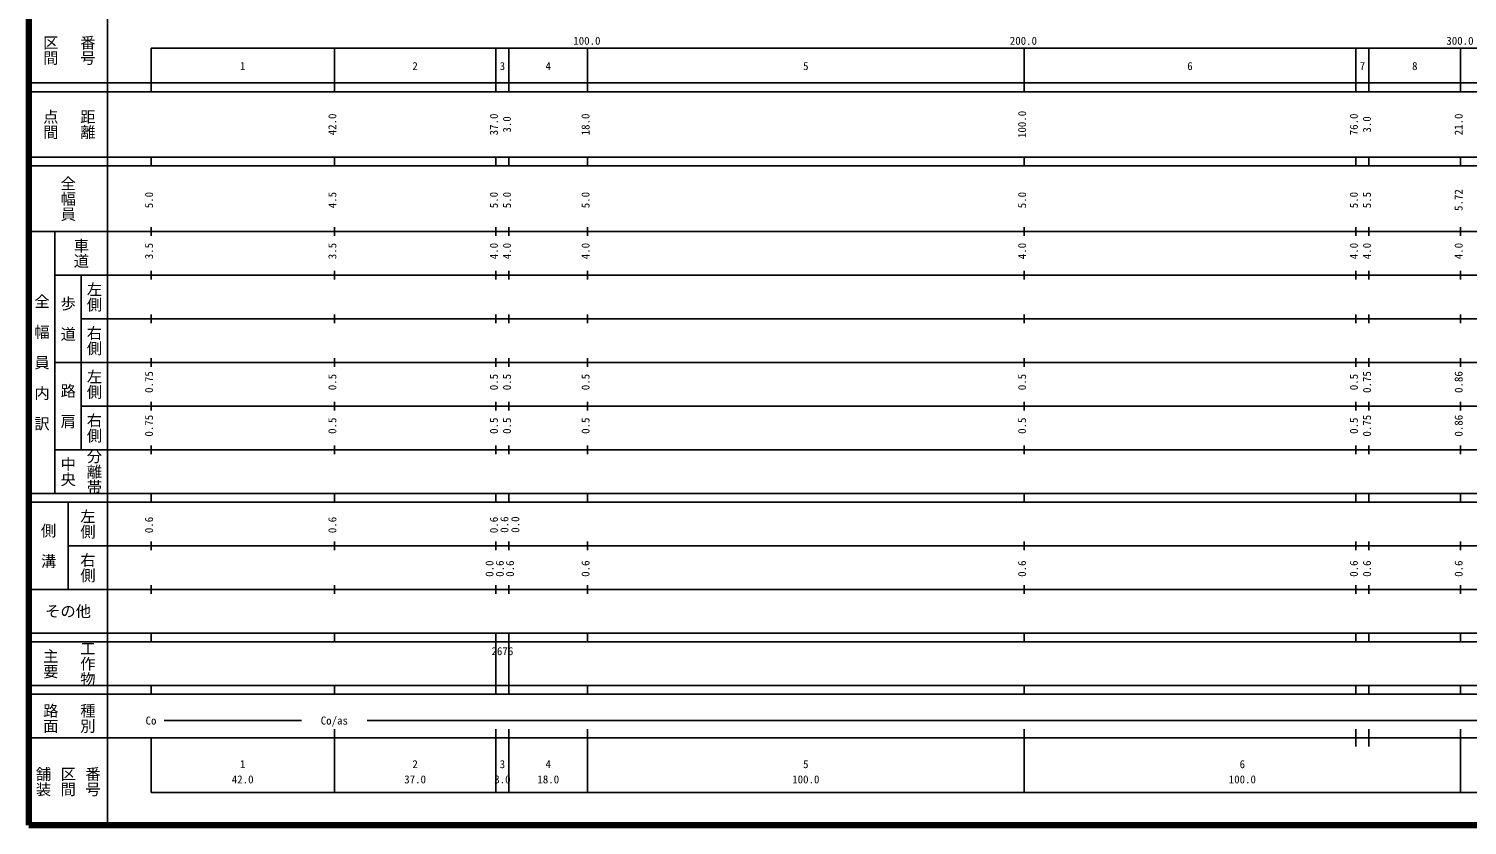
# Model space of a CAD drawing. Units: millimetres, scale not verified. Extents: x 40000 to 680000, y 20000 to 380000.
# Drawn here: x 40000 to 369513, y 20000 to 202409 of the extents above; entities that cross this region are included whole.
import ezdxf
from ezdxf.enums import TextEntityAlignment as Align

# ---------------------------------------------------------------- set-up
doc = ezdxf.new("R2010")
doc.units = ezdxf.units.MM
doc.header["$LTSCALE"] = 1000
doc.layers.add('M-TTL', color=2, linetype='Continuous', lineweight=140)
doc.layers.add('M-TTL-BAND', color=7, linetype='Continuous', lineweight=25)
doc.styles.add('@ＭＳ ゴシック', font='')
doc.styles.add('ＭＳ ゴシック', font='')
doc.styles.get('@ＭＳ ゴシック').set_extended_font_data('@MS Gothic')
doc.styles.get('ＭＳ ゴシック').set_extended_font_data('MS Gothic')

msp = doc.modelspace()

# ---------------------------------------------------------------- linework, layer by layer
at = {"layer": 'M-TTL'}
for p, q in [((40000, 380000), (40000, 20000)), ((40000, 20000), (680000, 20000))]:
    msp.add_line(p, q, dxfattribs=at)
at = {"layer": 'M-TTL-BAND'}
for p, q in [((58000, 370000), (58000, 20000)), ((68000, 198000), (579000, 198000)), ((68000, 198000), (68000, 188000)), ((110000, 188000), (110000, 198000)), ((147000, 188000), (147000, 198000)), ((150000, 188000), (150000, 198000)), ((168000, 188000), (168000, 198000)), ((268000, 188000), (268000, 198000)), ((344000, 188000), (344000, 198000)), ((347000, 188000), (347000, 198000)), ((368000, 188000), (368000, 198000)), ((40000, 190000), (579000, 190000)), ((40000, 188000), (579000, 188000)), ((40000, 173000), (579000, 173000)), ((68000, 171000), (68000, 173000)), ((110000, 171000), (110000, 173000)), ((147000, 171000), (147000, 173000)), ((150000, 171000), (150000, 173000)), ((168000, 171000), (168000, 173000)), ((268000, 171000), (268000, 173000)), ((344000, 171000), (344000, 173000)), ((347000, 171000), (347000, 173000)), ((368000, 171000), (368000, 173000)), ((40000, 171000), (579000, 171000)), ((40000, 156000), (579000, 156000)), ((46000, 96000), (46000, 156000)), ((68000, 155000), (68000, 157000)), ((110000, 155000), (110000, 157000)), ((147000, 155000), (147000, 157000)), ((150000, 155000), (150000, 157000)), ((168000, 155000), (168000, 157000)), ((268000, 155000), (268000, 157000)), ((344000, 155000), (344000, 157000)), ((347000, 155000), (347000, 157000)), ((368000, 155000), (368000, 157000)), ((46000, 146000), (579000, 146000)), ((52000, 146000), (52000, 106000)), ((68000, 145000), (68000, 147000)), ((110000, 145000), (110000, 147000)), ((147000, 145000), (147000, 147000)), ((150000, 145000), (150000, 147000)), ((168000, 145000), (168000, 147000)), ((268000, 145000), (268000, 147000)), ((344000, 145000), (344000, 147000)), ((347000, 145000), (347000, 147000)), ((368000, 145000), (368000, 147000)), ((52000, 136000), (579000, 136000)), ((68000, 135000), (68000, 137000)), ((110000, 135000), (110000, 137000)), ((147000, 135000), (147000, 137000)), ((150000, 135000), (150000, 137000)), ((168000, 135000), (168000, 137000)), ((268000, 135000), (268000, 137000)), ((344000, 135000), (344000, 137000)), ((347000, 135000), (347000, 137000)), ((368000, 135000), (368000, 137000)), ((46000, 126000), (579000, 126000)), ((68000, 125000), (68000, 127000)), ((110000, 125000), (110000, 127000)), ((147000, 125000), (147000, 127000)), ((150000, 125000), (150000, 127000)), ((168000, 125000), (168000, 127000)), ((268000, 125000), (268000, 127000)), ((344000, 125000), (344000, 127000)), ((347000, 125000), (347000, 127000)), ((368000, 125000), (368000, 127000)), ((52000, 116000), (579000, 116000)), ((68000, 115000), (68000, 117000)), ((110000, 115000), (110000, 117000)), ((147000, 115000), (147000, 117000)), ((150000, 115000), (150000, 117000)), ((168000, 115000), (168000, 117000)), ((268000, 115000), (268000, 117000)), ((344000, 115000), (344000, 117000)), ((347000, 115000), (347000, 117000)), ((368000, 115000), (368000, 117000)), ((46000, 106000), (579000, 106000)), ((68000, 105000), (68000, 107000)), ((110000, 105000), (110000, 107000)), ((147000, 105000), (147000, 107000)), ((150000, 105000), (150000, 107000)), ((168000, 105000), (168000, 107000)), ((268000, 105000), (268000, 107000)), ((344000, 105000), (344000, 107000)), ((347000, 105000), (347000, 107000)), ((368000, 105000), (368000, 107000)), ((40000, 96000), (579000, 96000)), ((68000, 94000), (68000, 96000)), ((110000, 94000), (110000, 96000)), ((147000, 94000), (147000, 96000)), ((150000, 94000), (150000, 96000)), ((168000, 94000), (168000, 96000)), ((268000, 94000), (268000, 96000)), ((344000, 94000), (344000, 96000)), ((347000, 94000), (347000, 96000)), ((368000, 94000), (368000, 96000)), ((40000, 94000), (579000, 94000)), ((49000, 94000), (49000, 74000)), ((49000, 84000), (579000, 84000)), ((68000, 83000), (68000, 85000)), ((110000, 83000), (110000, 85000)), ((147000, 83000), (147000, 85000)), ((150000, 83000), (150000, 85000)), ((168000, 83000), (168000, 85000)), ((268000, 83000), (268000, 85000)), ((344000, 83000), (344000, 85000)), ((347000, 83000), (347000, 85000)), ((368000, 83000), (368000, 85000)), ((40000, 74000), (579000, 74000)), ((68000, 73000), (68000, 75000)), ((110000, 73000), (110000, 75000)), ((147000, 73000), (147000, 75000)), ((150000, 73000), (150000, 75000)), ((168000, 73000), (168000, 75000)), ((268000, 73000), (268000, 75000)), ((344000, 73000), (344000, 75000)), ((347000, 73000), (347000, 75000)), ((368000, 73000), (368000, 75000)), ((40000, 64000), (579000, 64000)), ((68000, 62000), (68000, 64000)), ((110000, 62000), (110000, 64000)), ((147000, 62000), (147000, 64000)), ((150000, 62000), (150000, 64000)), ((168000, 62000), (168000, 64000)), ((268000, 62000), (268000, 64000)), ((344000, 62000), (344000, 64000)), ((347000, 62000), (347000, 64000)), ((368000, 62000), (368000, 64000)), ((40000, 62000), (579000, 62000)), ((147000, 52000), (147000, 62000)), ((150000, 52000), (150000, 62000)), ((40000, 52000), (579000, 52000)), ((40000, 50000), (579000, 50000)), ((68000, 50000), (68000, 52000)), ((110000, 50000), (110000, 52000)), ((147000, 50000), (147000, 52000)), ((150000, 50000), (150000, 52000)), ((168000, 50000), (168000, 52000)), ((268000, 50000), (268000, 52000)), ((344000, 50000), (344000, 52000)), ((347000, 50000), (347000, 52000)), ((368000, 50000), (368000, 52000)), ((71000, 44000), (102500, 44000)), ((117500, 44000), (411500, 44000)), ((40000, 40000), (579000, 40000)), ((68000, 40000), (68000, 27500)), ((110000, 27500), (110000, 42000)), ((147000, 27500), (147000, 42000)), ((150000, 27500), (150000, 42000)), ((168000, 27500), (168000, 42000)), ((268000, 27500), (268000, 42000)), ((344000, 38000), (344000, 42000)), ((347000, 38000), (347000, 42000)), ((368000, 27500), (368000, 42000)), ((68000, 27500), (579000, 27500))]:
    msp.add_line(p, q, dxfattribs=at)

# ---------------------------------------------------------------- texts
at = {"layer": 'M-TTL-BAND', "style": '@ＭＳ ゴシック'}
for s, p in [('区間', (45000, 197500)), ('番号', (53500, 197500)), ('点間', (45000, 180500)), ('距離', (53500, 180500)), ('全幅員', (49000, 163500)), ('車道', (52000, 151000)), ('左側', (55000, 141000)), ('全\u3000幅\u3000員\u3000内\u3000訳', (43000, 126000)), ('歩\u3000道', (49000, 136000)), ('右側', (55000, 131000)), ('左側', (55000, 121000)), ('路\u3000肩', (49000, 116000)), ('右側', (55000, 111000)), ('分離帯', (55000, 101000)), ('中央', (49000, 101000)), ('左側', (53500, 89000)), ('側\u3000溝', (44500, 84000)), ('右側', (53500, 79000)), ('主要', (45000, 57000)), ('工作物', (53500, 57000)), ('路面', (45000, 44500)), ('種別', (53500, 44500)), ('舗装', (43333, 30000)), ('区間', (49000, 30000)), ('番号', (54667, 30000))]:
    msp.add_text(s, height=2566, rotation=270, dxfattribs=at).set_placement(p, align=Align.MIDDLE_CENTER)
at = {"layer": 'M-TTL-BAND', "style": 'ＭＳ ゴシック'}
for s, p in [('100.0', (167844, 198195)), ('200.0', (267844, 198195)), ('300.0', (367844, 198195)), ('1', (89000, 192405)), ('2', (128500, 192405)), ('3', (148500, 192405)), ('4', (159000, 192405)), ('5', (218000, 192405)), ('6', (306000, 192405)), ('7', (345500, 192405)), ('8', (357500, 192405)), ('Co', (68000, 42500)), ('Co/as', (110000, 42500)), ('1', (89000, 32523)), ('2', (128500, 32523)), ('3', (148500, 32523)), ('4', (159000, 32523)), ('5', (218000, 32523)), ('6', (318000, 32523)), ('42.0', (89000, 29033)), ('37.0', (128500, 29033)), ('3.0', (148500, 29033)), ('18.0', (159000, 29033)), ('100.0', (218000, 29033)), ('100.0', (318000, 29033))]:
    msp.add_text(s, height=1833, dxfattribs=at).set_placement(p, align=Align.BOTTOM_CENTER)
for s, p in [('42.0', (111000, 180500)), ('37.0', (148000, 180500)), ('3.0', (151000, 180500)), ('18.0', (169000, 180500)), ('100.0', (269000, 180500)), ('76.0', (345000, 180500)), ('3.0', (348000, 180500)), ('21.0', (369000, 180500)), ('5.0', (69000, 163174)), ('4.5', (111000, 163174)), ('5.0', (148000, 163174)), ('5.0', (151000, 163174)), ('5.0', (169000, 163174)), ('5.0', (269000, 163174)), ('5.0', (345000, 163174)), ('5.5', (348000, 163174)), ('5.72', (369000, 163174)), ('3.5', (69000, 151500)), ('3.5', (111000, 151500)), ('4.0', (148000, 151500)), ('4.0', (151000, 151500)), ('4.0', (169000, 151500)), ('4.0', (269000, 151500)), ('4.0', (345000, 151500)), ('4.0', (348000, 151500)), ('4.0', (369000, 151500)), ('0.75', (69000, 121500)), ('0.5', (111000, 121500)), ('0.5', (148000, 121500)), ('0.5', (151000, 121500)), ('0.5', (169000, 121500)), ('0.5', (269000, 121500)), ('0.5', (345000, 121500)), ('0.75', (348000, 121500)), ('0.86', (369000, 121500)), ('0.75', (69000, 111500)), ('0.5', (111000, 111500)), ('0.5', (148000, 111500)), ('0.5', (151000, 111500)), ('0.5', (169000, 111500)), ('0.5', (269000, 111500)), ('0.5', (345000, 111500)), ('0.75', (348000, 111500)), ('0.86', (369000, 111500)), ('0.6', (69000, 88764)), ('0.6', (111000, 88764)), ('0.6', (148000, 88764)), ('0.6', (150411, 88848)), ('0.0', (152911, 88848)), ('0.0', (147000, 78764)), ('0.6', (149370, 78764)), ('0.6', (151702, 78770)), ('0.6', (169000, 78764)), ('0.6', (269000, 78764)), ('0.6', (345000, 78764)), ('0.6', (348000, 78764)), ('0.6', (369000, 78764))]:
    msp.add_text(s, height=1833, rotation=90, dxfattribs=at).set_placement(p, align=Align.BOTTOM_CENTER)
msp.add_text('その他', height=2566, dxfattribs=at).set_placement((49000, 69000), align=Align.MIDDLE_CENTER)
msp.add_text('2676', height=1833, dxfattribs=at).set_placement((146000, 58405), align=Align.BOTTOM_LEFT)

doc.saveas('drawing.dxf')
